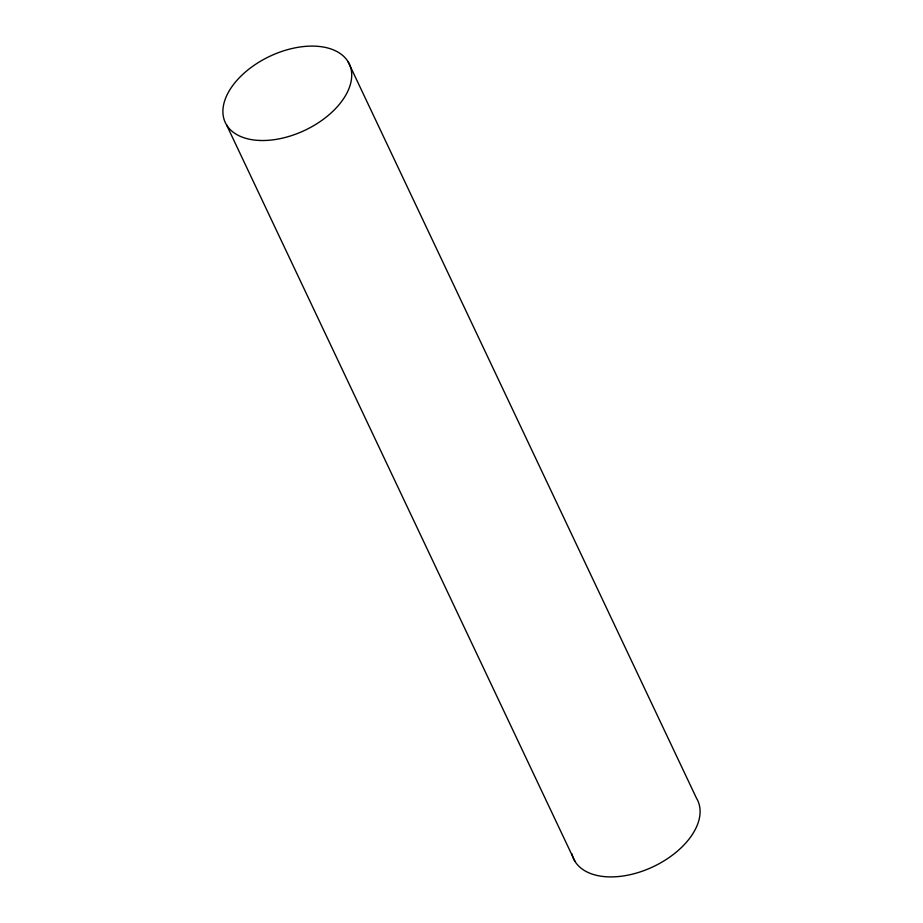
<?xml version="1.0" encoding="UTF-8"?>
<svg xmlns="http://www.w3.org/2000/svg" width="923" height="923" viewBox="0 0 923 923"><rect width="100%" height="100%" fill="white"/><g stroke="black" fill="none" stroke-linecap="round" stroke-linejoin="round"><path stroke-width="1.38" d="M348.075 61.726L696.45 798.118A68.567 40.947 -25.3 0 1 650.969 867.735A68.567 40.947 -25.3 0 1 571.914 853.81M226.55 124.882L574.925 861.274M259.455 140.458A68.567 40.947 -25.3 0 0 351.536 71.89A68.567 40.947 -25.3 0 0 250.964 67.564A68.567 40.947 -25.3 0 0 259.455 140.458"/></g></svg>
